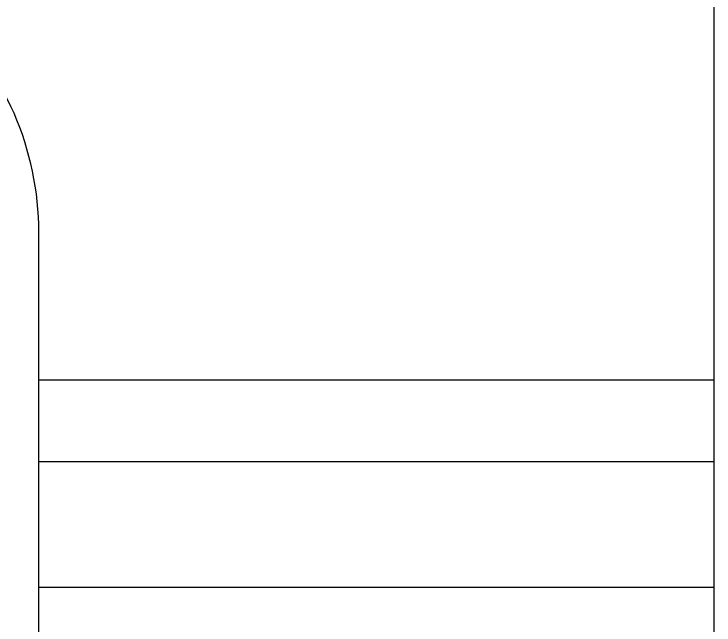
# Model space of a CAD drawing. Header units: millimetres. Extents: x 7 to 507, y -14 to 339.
# Drawn here: x 157.74 to 169.46, y 110.35 to 120.58 of the extents above; entities that cross this region are included whole.
import ezdxf

# ---------------------------------------------------------------- set-up
doc = ezdxf.new("R2010")
doc.units = ezdxf.units.MM
doc.header["$LTSCALE"] = 23.1
doc.layers.get('0').update_dxf_attribs({"linetype": 'CONTINUOUS'})

msp = doc.modelspace()

# ---------------------------------------------------------------- linework, layer by layer
at = {"color": 3}
for p, q in [((169.4563, 105.1117), (169.4563, 122.1814)), ((158.1563, 104.4765), (158.1563, 116.9241))]:
    msp.add_line(p, q, dxfattribs=at)
at = {"color": 9}
for p, q in [((158.1563, 114.4553), (169.4563, 114.4553)), ((158.1563, 113.0868), (169.4563, 113.0868)), ((158.1563, 110.9808), (169.4563, 110.9808))]:
    msp.add_line(p, q, dxfattribs=at)
at = {"color": 3}
msp.add_arc((153.1563, 116.9241), 5, 0, 47, dxfattribs=at)

doc.saveas('drawing.dxf')
